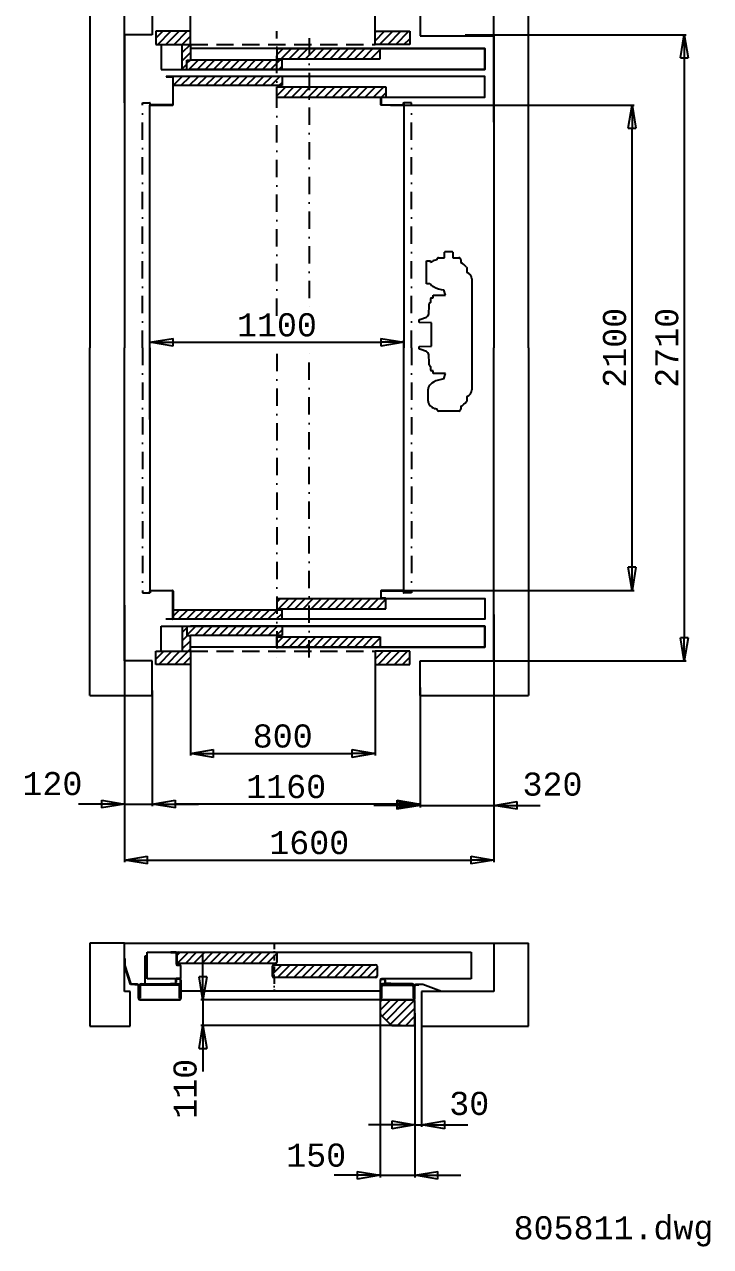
# Model space of a CAD drawing. Extents: x 29716 to 54257, y -8238 to 9896.
# Drawn here: x 50684 to 53656, y -8238 to -2948 of the extents above; entities that cross this region are included whole.
import ezdxf

# ---------------------------------------------------------------- set-up
doc = ezdxf.new("R2010")
doc.units = 0
doc.header["$LTSCALE"] = 50
doc.header["$MEASUREMENT"] = 0
doc.linetypes.add('DASHDOT', pattern=[1, 0.5, -0.25, 0, -0.25])
doc.linetypes.add('DASHED', pattern=[0.75, 0.5, -0.25])
doc.layers.get('0').update_dxf_attribs({"linetype": 'CONTINUOUS'})
doc.layers.get('Defpoints').update_dxf_attribs({"linetype": 'CONTINUOUS'})
for name, color, linetype in [('CONT_35', 250, 'CONTINUOUS'), ('CONT_70', 5, 'CONTINUOUS'), ('DASH_35', 30, 'DASHED'), ('DASHD_35', 40, 'DASHDOT'), ('DIM', 7, 'CONTINUOUS'), ('HATCH_35', 6, 'CONTINUOUS'), ('TEXT_50', 7, 'CONTINUOUS')]:
    doc.layers.add(name, color=color, linetype=linetype)
doc.styles.get("Standard").update_dxf_attribs({"font": 'monotxt'})
doc.dimstyles.get("Standard").update_dxf_attribs({"dimscale": 50, "dimtxt": 2, "dimasz": 2, "dimexe": 0.18, "dimexo": 0, "dimgap": 0.5, "dimtad": 1, "dimdec": 0, "dimrnd": 1, "dimzin": 0, "dimdsep": 46, "dimtxsty": 'Standard', "dimblk": 'CLOSED', "dimcen": 0.09, "dimadec": 0, "dimazin": 0, "dimtfac": 1, "dimtdec": 0, "dimtmove": 2, "dimatfit": 0, "dimldrblk": 'CLOSED', "dimfxl": 1, "dimtolj": 1, "dimtzin": 0, "dimarcsym": 0})
pattern_1 = [(45, (41754.42, -100253.99), (-17.6776695, 17.6776695), [])]
pattern_2 = [(45, (41829.42, -100253.99), (-17.6776695, 17.6776695), [])]

# ---------------------------------------------------------------- blocks, each defined once
blk = doc.blocks.new('_Closed')
at = {"color": 0, "linetype": 'Continuous', "lineweight": -2}
for p, q in [((-1, 0.167), (0, 0)), ((-1, 0.167), (-1, -0.167)), ((0, 0), (-1, -0.167)), ((0, 0), (-1, 0))]:
    blk.add_line(p, q, dxfattribs=at)
blk = doc.blocks.new('*D226')
at = {"layer": 'Defpoints', "color": 0, "transparency": 16777216}
for p in [(52202.4, -2710.2), (51402.4, -2998.1), (52202.4, -3000.5)]:
    blk.add_point(p, dxfattribs=at)
at = {"layer": 'DIM', "color": 0, "lineweight": -2, "transparency": 16777216}
for p, q in [((51402.4, -2998.1), (51402.4, -2701.2)), ((51502.4, -2710.2), (52102.4, -2710.2)), ((52202.4, -3000.5), (52202.4, -2701.2))]:
    blk.add_line(p, q, dxfattribs=at)
at = {"layer": 'DIM', "color": 0, "lineweight": -2, "transparency": 16777216, "xscale": 100, "yscale": 100, "zscale": 100, "rotation": 180}
blk.add_blockref('_Closed', (51402.4, -2710.2), dxfattribs=at)
at = {"layer": 'DIM', "color": 0, "lineweight": -2, "transparency": 16777216, "xscale": 100, "yscale": 100, "zscale": 100}
blk.add_blockref('_Closed', (52202.4, -2710.2), dxfattribs=at)
at = {"layer": 'DIM', "color": 0, "transparency": 16777216, "insert": (51802.4, -2635.2), "char_height": 100, "attachment_point": 5}
blk.add_mtext('\\A1;800', dxfattribs=at)
blk = doc.blocks.new('*D227')
at = {"layer": 'Defpoints', "color": 0, "transparency": 16777216}
for p in [(51402.4, -5691.5), (52202.4, -5693.6), (52202.4, -6103.8)]:
    blk.add_point(p, dxfattribs=at)
at = {"layer": 'DIM', "color": 0, "lineweight": -2, "transparency": 16777216}
for p, q in [((51402.4, -5691.5), (51402.4, -6112.8)), ((52202.4, -5693.6), (52202.4, -6112.8)), ((51502.4, -6103.8), (52102.4, -6103.8))]:
    blk.add_line(p, q, dxfattribs=at)
at = {"layer": 'DIM', "color": 0, "lineweight": -2, "transparency": 16777216, "xscale": 100, "yscale": 100, "zscale": 100, "rotation": 180}
blk.add_blockref('_Closed', (51402.4, -6103.8), dxfattribs=at)
at = {"layer": 'DIM', "color": 0, "lineweight": -2, "transparency": 16777216, "xscale": 100, "yscale": 100, "zscale": 100}
blk.add_blockref('_Closed', (52202.4, -6103.8), dxfattribs=at)
at = {"layer": 'DIM', "color": 0, "transparency": 16777216, "insert": (51802.4, -6028.8), "char_height": 100, "attachment_point": 5}
blk.add_mtext('\\A1;800', dxfattribs=at)
blk = doc.blocks.new('*D228')
at = {"layer": 'Defpoints', "color": 0, "transparency": 16777216}
for p in [(52225, -7215.6), (52374.7, -7228), (52374.7, -7929.7)]:
    blk.add_point(p, dxfattribs=at)
at = {"layer": 'DIM', "color": 0, "lineweight": -2, "transparency": 16777216}
for p, q in [((52225, -7215.6), (52225, -7938.7)), ((52374.7, -7228), (52374.7, -7938.7)), ((52125, -7929.7), (52025, -7929.7)), ((52225, -7929.7), (52374.7, -7929.7)), ((52474.7, -7929.7), (52574.7, -7929.7))]:
    blk.add_line(p, q, dxfattribs=at)
at = {"layer": 'DIM', "color": 0, "lineweight": -2, "transparency": 16777216, "xscale": 100, "yscale": 100, "zscale": 100}
blk.add_blockref('_Closed', (52225, -7929.7), dxfattribs=at)
at = {"layer": 'DIM', "color": 0, "lineweight": -2, "transparency": 16777216, "xscale": 100, "yscale": 100, "zscale": 100, "rotation": 180}
blk.add_blockref('_Closed', (52374.7, -7929.7), dxfattribs=at)
at = {"layer": 'DIM', "color": 0, "transparency": 16777216, "insert": (51947.4, -7843), "char_height": 100, "attachment_point": 5}
blk.add_mtext('\\A1;150', dxfattribs=at)
blk = doc.blocks.new('*D229')
at = {"layer": 'Defpoints', "color": 0, "transparency": 16777216}
for p in [(52267.7, -7170.7), (51456.5, -7280.5), (52316, -7280.5)]:
    blk.add_point(p, dxfattribs=at)
at = {"layer": 'DIM', "color": 0, "lineweight": -2, "transparency": 16777216}
for p, q in [((51456.5, -7070.7), (51456.5, -6970.7)), ((52267.7, -7170.7), (51447.5, -7170.7)), ((51456.5, -7170.7), (51456.5, -7280.5)), ((52316, -7280.5), (51447.5, -7280.5)), ((51456.5, -7380.5), (51456.5, -7480.5))]:
    blk.add_line(p, q, dxfattribs=at)
at = {"layer": 'DIM', "color": 0, "lineweight": -2, "transparency": 16777216, "xscale": 100, "yscale": 100, "zscale": 100}
for p, rotation in [((51456.5, -7170.7), 270), ((51456.5, -7280.5), 90)]:
    blk.add_blockref('_Closed', p, dxfattribs=dict(at, rotation=rotation))
at = {"layer": 'DIM', "color": 0, "transparency": 16777216, "insert": (51380.1, -7555.2), "char_height": 100, "attachment_point": 5, "rotation": 90}
blk.add_mtext('\\A1;110', dxfattribs=at)
blk = doc.blocks.new('*D230')
at = {"layer": 'Defpoints', "color": 0, "transparency": 16777216}
for p in [(52717.4, -2278.6), (51117.4, -3287.8), (52717.4, -3371.6)]:
    blk.add_point(p, dxfattribs=at)
at = {"layer": 'DIM', "color": 0, "lineweight": -2, "transparency": 16777216}
for p, q in [((51117.4, -3287.8), (51117.4, -2269.6)), ((52717.4, -3371.6), (52717.4, -2269.6)), ((51217.4, -2278.6), (52617.4, -2278.6))]:
    blk.add_line(p, q, dxfattribs=at)
at = {"layer": 'DIM', "color": 0, "lineweight": -2, "transparency": 16777216, "xscale": 100, "yscale": 100, "zscale": 100, "rotation": 180}
blk.add_blockref('_Closed', (51117.4, -2278.6), dxfattribs=at)
at = {"layer": 'DIM', "color": 0, "lineweight": -2, "transparency": 16777216, "xscale": 100, "yscale": 100, "zscale": 100}
blk.add_blockref('_Closed', (52717.4, -2278.6), dxfattribs=at)
at = {"layer": 'DIM', "color": 0, "transparency": 16777216, "insert": (51917.4, -2203.6), "char_height": 100, "attachment_point": 5}
blk.add_mtext('\\A1;1600', dxfattribs=at)
blk = doc.blocks.new('*D232')
at = {"layer": 'Defpoints', "color": 0, "transparency": 16777216}
for p in [(52327.4, -4324.2), (52327.4, -4399.7), (51227.4, -4658.1)]:
    blk.add_point(p, dxfattribs=at)
at = {"layer": 'DIM', "color": 0, "lineweight": -2, "transparency": 16777216}
for p, q in [((51227.4, -4658.1), (51227.4, -4315.2)), ((51327.4, -4324.2), (52227.4, -4324.2)), ((52327.4, -4399.7), (52327.4, -4315.2))]:
    blk.add_line(p, q, dxfattribs=at)
at = {"layer": 'DIM', "color": 0, "lineweight": -2, "transparency": 16777216, "xscale": 100, "yscale": 100, "zscale": 100, "rotation": 180}
blk.add_blockref('_Closed', (51227.4, -4324.2), dxfattribs=at)
at = {"layer": 'DIM', "color": 0, "lineweight": -2, "transparency": 16777216, "xscale": 100, "yscale": 100, "zscale": 100}
blk.add_blockref('_Closed', (52327.4, -4324.2), dxfattribs=at)
at = {"layer": 'DIM', "color": 0, "transparency": 16777216, "insert": (51777.4, -4249.2), "char_height": 100, "attachment_point": 5}
blk.add_mtext('\\A1;1100', dxfattribs=at)
blk = doc.blocks.new('*D233')
at = {"layer": 'Defpoints', "color": 0, "transparency": 16777216}
for p in [(51117.4, -5461.6), (52717.4, -5501.9), (52717.4, -6565)]:
    blk.add_point(p, dxfattribs=at)
at = {"layer": 'DIM', "color": 0, "lineweight": -2, "transparency": 16777216}
for p, q in [((51117.4, -5461.6), (51117.4, -6574)), ((52717.4, -5501.9), (52717.4, -6574)), ((51217.4, -6565), (52617.4, -6565))]:
    blk.add_line(p, q, dxfattribs=at)
at = {"layer": 'DIM', "color": 0, "lineweight": -2, "transparency": 16777216, "xscale": 100, "yscale": 100, "zscale": 100, "rotation": 180}
blk.add_blockref('_Closed', (51117.4, -6565), dxfattribs=at)
at = {"layer": 'DIM', "color": 0, "lineweight": -2, "transparency": 16777216, "xscale": 100, "yscale": 100, "zscale": 100}
blk.add_blockref('_Closed', (52717.4, -6565), dxfattribs=at)
at = {"layer": 'DIM', "color": 0, "transparency": 16777216, "insert": (51917.4, -6490), "char_height": 100, "attachment_point": 5}
blk.add_mtext('\\A1;1600', dxfattribs=at)
blk = doc.blocks.new('*D234')
at = {"layer": 'Defpoints', "color": 0, "transparency": 16777216}
for p in [(51237.4, -5830.5), (52397.4, -5824.7), (51237.4, -6322.6)]:
    blk.add_point(p, dxfattribs=at)
at = {"layer": 'DIM', "color": 0, "lineweight": -2, "transparency": 16777216}
for p, q in [((51237.4, -5830.5), (51237.4, -6331.6)), ((52397.4, -5824.7), (52397.4, -6331.6)), ((52297.4, -6322.6), (51337.4, -6322.6))]:
    blk.add_line(p, q, dxfattribs=at)
at = {"layer": 'DIM', "color": 0, "lineweight": -2, "transparency": 16777216, "xscale": 100, "yscale": 100, "zscale": 100, "rotation": 180}
blk.add_blockref('_Closed', (51237.4, -6322.6), dxfattribs=at)
at = {"layer": 'DIM', "color": 0, "lineweight": -2, "transparency": 16777216, "xscale": 100, "yscale": 100, "zscale": 100}
blk.add_blockref('_Closed', (52397.4, -6322.6), dxfattribs=at)
at = {"layer": 'DIM', "color": 0, "transparency": 16777216, "insert": (51817.4, -6247.6), "char_height": 100, "attachment_point": 5}
blk.add_mtext('\\A1;1160', dxfattribs=at)
blk = doc.blocks.new('*D235')
at = {"layer": 'Defpoints', "color": 0, "transparency": 16777216}
for p in [(51117.4, -5703), (51237.4, -5853), (51237.4, -6322.9)]:
    blk.add_point(p, dxfattribs=at)
at = {"layer": 'DIM', "color": 0, "lineweight": -2, "transparency": 16777216}
for p, q in [((51117.4, -5703), (51117.4, -6331.9)), ((51237.4, -5853), (51237.4, -6331.9)), ((51017.4, -6322.9), (50917.4, -6322.9)), ((51117.4, -6322.9), (51237.4, -6322.9)), ((51337.4, -6322.9), (51437.4, -6322.9))]:
    blk.add_line(p, q, dxfattribs=at)
at = {"layer": 'DIM', "color": 0, "lineweight": -2, "transparency": 16777216, "xscale": 100, "yscale": 100, "zscale": 100}
blk.add_blockref('_Closed', (51117.4, -6322.9), dxfattribs=at)
at = {"layer": 'DIM', "color": 0, "lineweight": -2, "transparency": 16777216, "xscale": 100, "yscale": 100, "zscale": 100, "rotation": 180}
blk.add_blockref('_Closed', (51237.4, -6322.9), dxfattribs=at)
at = {"layer": 'DIM', "color": 0, "transparency": 16777216, "insert": (50804.8, -6234.8), "char_height": 100, "attachment_point": 5}
blk.add_mtext('\\A1;120', dxfattribs=at)
blk = doc.blocks.new('*D236')
at = {"layer": 'Defpoints', "color": 0, "transparency": 16777216}
for p in [(51237.4, -2502.5), (51237.4, -2843), (51117.4, -2993)]:
    blk.add_point(p, dxfattribs=at)
at = {"layer": 'DIM', "color": 0, "lineweight": -2, "transparency": 16777216}
for p, q in [((51017.4, -2502.5), (50917.4, -2502.5)), ((51117.4, -2993), (51117.4, -2493.5)), ((51117.4, -2502.5), (51237.4, -2502.5)), ((51237.4, -2843), (51237.4, -2493.5)), ((51337.4, -2502.5), (51437.4, -2502.5))]:
    blk.add_line(p, q, dxfattribs=at)
at = {"layer": 'DIM', "color": 0, "lineweight": -2, "transparency": 16777216, "xscale": 100, "yscale": 100, "zscale": 100}
blk.add_blockref('_Closed', (51117.4, -2502.5), dxfattribs=at)
at = {"layer": 'DIM', "color": 0, "lineweight": -2, "transparency": 16777216, "xscale": 100, "yscale": 100, "zscale": 100, "rotation": 180}
blk.add_blockref('_Closed', (51237.4, -2502.5), dxfattribs=at)
at = {"layer": 'DIM', "color": 0, "transparency": 16777216, "insert": (50802.9, -2411.2), "char_height": 100, "attachment_point": 5}
blk.add_mtext('\\A1;120', dxfattribs=at)
blk = doc.blocks.new('*D237')
at = {"layer": 'Defpoints', "color": 0, "transparency": 16777216}
for p in [(52374.7, -7259.3), (52404.2, -7249.1), (52404.2, -7711.1)]:
    blk.add_point(p, dxfattribs=at)
at = {"layer": 'DIM', "color": 0, "lineweight": -2, "transparency": 16777216}
for p, q in [((52374.7, -7259.3), (52374.7, -7720.1)), ((52404.2, -7249.1), (52404.2, -7720.1)), ((52274.7, -7711.1), (52174.7, -7711.1)), ((52374.7, -7711.1), (52404.2, -7711.1)), ((52504.2, -7711.1), (52604.2, -7711.1))]:
    blk.add_line(p, q, dxfattribs=at)
at = {"layer": 'DIM', "color": 0, "lineweight": -2, "transparency": 16777216, "xscale": 100, "yscale": 100, "zscale": 100}
blk.add_blockref('_Closed', (52374.7, -7711.1), dxfattribs=at)
at = {"layer": 'DIM', "color": 0, "lineweight": -2, "transparency": 16777216, "xscale": 100, "yscale": 100, "zscale": 100, "rotation": 180}
blk.add_blockref('_Closed', (52404.2, -7711.1), dxfattribs=at)
at = {"layer": 'DIM', "color": 0, "transparency": 16777216, "insert": (52610.5, -7619.2), "char_height": 100, "attachment_point": 5}
blk.add_mtext('\\A1;30', dxfattribs=at)
blk = doc.blocks.new('*D238')
at = {"layer": 'Defpoints', "color": 0, "transparency": 16777216}
for p in [(52717.4, -2502.9), (52397.4, -2906.9), (52717.4, -3154.1)]:
    blk.add_point(p, dxfattribs=at)
at = {"layer": 'DIM', "color": 0, "lineweight": -2, "transparency": 16777216}
for p, q in [((52297.4, -2502.9), (52197.4, -2502.9)), ((52397.4, -2906.9), (52397.4, -2493.9)), ((52397.4, -2502.9), (52717.4, -2502.9)), ((52717.4, -3154.1), (52717.4, -2493.9)), ((52817.4, -2502.9), (52917.4, -2502.9))]:
    blk.add_line(p, q, dxfattribs=at)
at = {"layer": 'DIM', "color": 0, "lineweight": -2, "transparency": 16777216, "xscale": 100, "yscale": 100, "zscale": 100}
blk.add_blockref('_Closed', (52397.4, -2502.9), dxfattribs=at)
at = {"layer": 'DIM', "color": 0, "lineweight": -2, "transparency": 16777216, "xscale": 100, "yscale": 100, "zscale": 100, "rotation": 180}
blk.add_blockref('_Closed', (52717.4, -2502.9), dxfattribs=at)
at = {"layer": 'DIM', "color": 0, "transparency": 16777216, "insert": (52984.9, -2411.2), "char_height": 100, "attachment_point": 5}
blk.add_mtext('\\A1;320', dxfattribs=at)
blk = doc.blocks.new('*D239')
at = {"layer": 'Defpoints', "color": 0, "transparency": 16777216}
for p in [(52717.4, -5562.5), (52397.4, -5818.2), (52717.4, -6328.5)]:
    blk.add_point(p, dxfattribs=at)
at = {"layer": 'DIM', "color": 0, "lineweight": -2, "transparency": 16777216}
for p, q in [((52717.4, -5562.5), (52717.4, -6337.5)), ((52397.4, -5818.2), (52397.4, -6337.5)), ((52297.4, -6328.5), (52197.4, -6328.5)), ((52397.4, -6328.5), (52717.4, -6328.5)), ((52817.4, -6328.5), (52917.4, -6328.5))]:
    blk.add_line(p, q, dxfattribs=at)
at = {"layer": 'DIM', "color": 0, "lineweight": -2, "transparency": 16777216, "xscale": 100, "yscale": 100, "zscale": 100}
blk.add_blockref('_Closed', (52397.4, -6328.5), dxfattribs=at)
at = {"layer": 'DIM', "color": 0, "lineweight": -2, "transparency": 16777216, "xscale": 100, "yscale": 100, "zscale": 100, "rotation": 180}
blk.add_blockref('_Closed', (52717.4, -6328.5), dxfattribs=at)
at = {"layer": 'DIM', "color": 0, "transparency": 16777216, "insert": (52971.1, -6237.1), "char_height": 100, "attachment_point": 5}
blk.add_mtext('\\A1;320', dxfattribs=at)
blk = doc.blocks.new('*D240')
at = {"layer": 'Defpoints', "color": 0, "transparency": 16777216}
for p in [(52592.5, -2993), (52610.6, -5703), (53541.7, -5703)]:
    blk.add_point(p, dxfattribs=at)
at = {"layer": 'DIM', "color": 0, "lineweight": -2, "transparency": 16777216}
for p, q in [((52592.5, -2993), (53550.7, -2993)), ((53541.7, -3093), (53541.7, -5603)), ((52610.6, -5703), (53550.7, -5703))]:
    blk.add_line(p, q, dxfattribs=at)
at = {"layer": 'DIM', "color": 0, "lineweight": -2, "transparency": 16777216, "xscale": 100, "yscale": 100, "zscale": 100}
for p, rotation in [((53541.7, -2993), 90), ((53541.7, -5703), 270)]:
    blk.add_blockref('_Closed', p, dxfattribs=dict(at, rotation=rotation))
at = {"layer": 'DIM', "color": 0, "transparency": 16777216, "insert": (53466.7, -4348), "char_height": 100, "attachment_point": 5, "rotation": 90}
blk.add_mtext('\\A1;2710', dxfattribs=at)
blk = doc.blocks.new('*D241')
at = {"layer": 'Defpoints', "color": 0, "transparency": 16777216}
for p in [(52270, -3298), (53315.6, -3298), (52279.8, -5398)]:
    blk.add_point(p, dxfattribs=at)
at = {"layer": 'DIM', "color": 0, "lineweight": -2, "transparency": 16777216}
for p, q in [((52270, -3298), (53324.6, -3298)), ((53315.6, -5298), (53315.6, -3398)), ((52279.8, -5398), (53324.6, -5398))]:
    blk.add_line(p, q, dxfattribs=at)
at = {"layer": 'DIM', "color": 0, "lineweight": -2, "transparency": 16777216, "xscale": 100, "yscale": 100, "zscale": 100}
for p, rotation in [((53315.6, -3298), 90), ((53315.6, -5398), 270)]:
    blk.add_blockref('_Closed', p, dxfattribs=dict(at, rotation=rotation))
at = {"layer": 'DIM', "color": 0, "transparency": 16777216, "insert": (53240.6, -4348), "char_height": 100, "attachment_point": 5, "rotation": 90}
blk.add_mtext('\\A1;2100', dxfattribs=at)

msp = doc.modelspace()

# ---------------------------------------------------------------- hatches: boundary and pattern name
at = {"layer": 'HATCH_35'}
h = msp.add_hatch(dxfattribs=at)
h.set_pattern_fill('ANSI31', color=256, scale=200, style=0)
h.set_pattern_definition(pattern_2)
h.paths.add_polyline_path([(51252.4, -2978), (51252.4, -3035), (51367.4, -3035), (51402.4, -3035), (51402.4, -2978)])
h = msp.add_hatch(dxfattribs=at)
h.set_pattern_fill('ANSI31', color=256, scale=200, style=0)
h.set_pattern_definition([(45, (41729.42, -100253.99), (-17.6776695, 17.6776695), [])])
h.paths.add_polyline_path([(52202.4, -2978), (52202.4, -3035), (52352.4, -3035), (52352.4, -2978)])
h = msp.add_hatch(dxfattribs=at)
h.set_pattern_fill('ANSI31', color=256, scale=200, style=0)
h.set_pattern_definition(pattern_2)
h.paths.add_polyline_path([(51402.4, -3035), (51367.4, -3035), (51367.4, -3143), (51387.3, -3143), (51387.3, -3103), (51402.4, -3103)])
h = msp.add_hatch(dxfattribs=at)
h.set_pattern_fill('ANSI31', color=256, scale=200, style=0)
h.set_pattern_definition(pattern_1)
h.paths.add_polyline_path([(51917.4, -3097.4), (51917.4, -3053), (51777.4, -3053), (51777.4, -3097.4)])
h.paths.add_polyline_path([(51917.4, -3053), (51917.4, -3097.4), (52224.4, -3097.4), (52224.4, -3053)])
h.paths.add_polyline_path([(51777.4, -3218.6), (51777.4, -3263), (51917.4, -3263), (51917.4, -3218.6)])
h.paths.add_polyline_path([(52249.4, -3263), (52249.4, -3218.6), (51917.4, -3218.6), (51917.4, -3263)])
h = msp.add_hatch(dxfattribs=at)
h.set_pattern_fill('ANSI31', color=256, scale=200, style=0)
h.set_pattern_definition(pattern_1)
h.paths.add_polyline_path([(51777.4, -3143), (51777.4, -3103), (51402.4, -3103), (51387.3, -3103), (51387.3, -3143)])
h.paths.add_polyline_path([(51777.4, -3143), (51799.4, -3143), (51799.4, -3103), (51777.4, -3103)])
h.paths.add_polyline_path([(51799.4, -3173), (51777.4, -3173), (51777.4, -3213), (51799.4, -3213)])
h.paths.add_polyline_path([(51777.4, -3213), (51777.4, -3173), (51327.4, -3173), (51327.4, -3213)])
h = msp.add_hatch(dxfattribs=at)
h.set_pattern_fill('ANSI31', color=256, scale=200, style=0)
h.set_pattern_definition(pattern_1)
h.paths.add_polyline_path([(51917.4, -5433), (51777.4, -5433), (51777.4, -5477.4), (51917.4, -5477.4)])
h.paths.add_polyline_path([(52249.4, -5433), (51917.4, -5433), (51917.4, -5477.4), (52249.4, -5477.4)])
h.paths.add_polyline_path([(51917.4, -5598.6), (51777.4, -5598.6), (51777.4, -5643), (51917.4, -5643)])
h.paths.add_polyline_path([(52224.4, -5598.6), (51917.4, -5598.6), (51917.4, -5643), (52224.4, -5643)])
h.paths.add_polyline_path([(52352.4, -5661), (52202.4, -5661), (52202.4, -5718), (52352.4, -5718)])
h = msp.add_hatch(dxfattribs=at)
h.set_pattern_fill('ANSI31', color=256, scale=200, style=0)
h.set_pattern_definition(pattern_1)
h.paths.add_polyline_path([(51327.4, -5483), (51327.4, -5523), (51777.4, -5523), (51777.4, -5483)])
h.paths.add_polyline_path([(51799.4, -5483), (51777.4, -5483), (51777.4, -5523), (51799.4, -5523)])
h.paths.add_polyline_path([(51777.4, -5593), (51799.4, -5593), (51799.4, -5553), (51777.4, -5553)])
h.paths.add_polyline_path([(51777.4, -5593), (51777.4, -5553), (51387.3, -5553), (51387.3, -5593), (51402.4, -5593)])
h = msp.add_hatch(dxfattribs=at)
h.set_pattern_fill('ANSI31', color=256, scale=200, style=0)
h.set_pattern_definition(pattern_2)
h.paths.add_polyline_path([(51402.4, -5718), (51402.4, -5661), (51367.4, -5661), (51252.4, -5661), (51252.4, -5718)])
h.paths.add_polyline_path([(51402.4, -5593), (51387.3, -5593), (51387.3, -5553), (51367.4, -5553), (51367.4, -5661), (51402.4, -5661)])
h = msp.add_hatch(dxfattribs=at)
h.set_pattern_fill('ANSI31', color=256, scale=200, style=0)
h.set_pattern_definition(pattern_1)
edge = h.paths.add_edge_path()
edge.add_line((51345.1, -7006.4), (51345.1, -6969.8))
edge.add_arc((51351.2, -6969.8), 6.09, 90, 180, ccw=False)
edge.add_line((51351.2, -6963.7), (51770.7, -6963.7))
edge.add_arc((51770.7, -6969.8), 6.09, 0, 90, ccw=False)
edge.add_line((51776.8, -6969.8), (51776.8, -7006.4))
edge.add_arc((51770.7, -7006.4), 6.09, -90, 0, ccw=False)
edge.add_line((51770.7, -7012.4), (51351.2, -7012.4))
edge.add_arc((51351.2, -7006.4), 6.09, 180, 270, ccw=False)
h = msp.add_hatch(dxfattribs=at)
h.set_pattern_fill('ANSI31', color=256, scale=200, style=0)
h.set_pattern_definition(pattern_1)
edge = h.paths.add_edge_path()
edge.add_arc((52204.8, -7024.6), 6.09, 0, 90)
edge.add_line((52204.8, -7018.5), (51764, -7018.5))
edge.add_arc((51764, -7024.6), 6.09, 90, 180)
edge.add_line((51757.9, -7024.6), (51757.9, -7067.2))
edge.add_arc((51764, -7067.2), 6.09, 180, 270)
edge.add_line((51764, -7073.3), (52204.8, -7073.3))
edge.add_arc((52204.8, -7067.2), 6.09, 270, 360)
edge.add_line((52210.9, -7067.2), (52210.9, -7024.6))
h = msp.add_hatch(dxfattribs=at)
h.set_pattern_fill('ANSI31', color=256, scale=200, style=0)
h.set_pattern_definition([(45, (41787.42, -100241.99), (-17.6776695, 17.6776695), [])])
edge = h.paths.add_edge_path()
edge.add_arc((52369.8, -7275.6), 4.87, 270, 360)
edge.add_line((52374.7, -7275.6), (52374.7, -7175.6))
edge.add_arc((52369.8, -7175.6), 4.87, 0, 90)
edge.add_line((52369.8, -7170.7), (52229.9, -7170.7))
edge.add_arc((52229.9, -7175.6), 4.87, 90, 180)
edge.add_line((52225, -7175.6), (52225, -7229.8))
edge.add_arc((52229.9, -7229.8), 4.87, 180, 225)
edge.add_line((52226.4, -7233.2), (52272.3, -7279.1))
edge.add_arc((52275.7, -7275.6), 4.87, 225, 270)
edge.add_line((52275.7, -7280.5), (52369.8, -7280.5))

# ---------------------------------------------------------------- linework, layer by layer
at = {"layer": 'CONT_35', "ltscale": 3}
for p, q in [((51402.4, -2978), (51252.4, -2978)), ((51252.4, -2978), (51252.4, -3035)), ((51402.4, -3035), (51402.4, -2978)), ((52202.4, -2978), (52352.4, -2978)), ((52202.4, -3035), (52202.4, -2978)), ((52352.4, -2978), (52352.4, -3035)), ((51275.4, -3035), (51275.4, -3143)), ((51367.4, -3143), (51367.4, -3035)), ((51402.4, -3035), (51402.4, -3103)), ((51777.4, -3053), (51777.4, -3097.4)), ((52352.4, -3035), (52202.4, -3035)), ((52224.4, -3097.4), (52224.4, -3053)), ((52677.4, -3143), (52677.4, -3053)), ((51387.3, -3143), (51387.3, -3103)), ((51387.3, -3103), (51402.4, -3103)), ((51799.4, -3103), (51402.4, -3103)), ((51777.4, -3097.4), (52224.4, -3097.4)), ((51777.4, -3097.4), (52224.4, -3097.4)), ((51799.4, -3143), (51799.4, -3103)), ((51324.4, -3173), (51297.4, -3173)), ((51297.4, -3173), (51297.4, -3174.5)), ((51799.4, -3173), (51799.4, -3213)), ((51297.4, -3174.5), (51324.3, -3174.5)), ((51325.9, -3176.1), (51325.9, -3294.9)), ((51327.4, -3208), (51327.4, -3178.6)), ((51799.4, -3213), (51327.4, -3213)), ((51777.4, -3218.6), (52249.4, -3218.6)), ((51777.4, -3263), (51777.4, -3218.6)), ((52249.4, -3218.6), (52249.4, -3263)), ((51327.4, -3294.9), (51327.4, -3267.1)), ((51228.9, -3287), (51227.4, -3287)), ((51227.4, -3287), (51227.4, -3295)), ((51227.4, -4348), (51227.4, -3298)), ((51228.9, -3294.9), (51228.9, -3287)), ((51230.4, -3298), (51324.3, -3298)), ((51324.3, -3296.5), (51230.5, -3296.5)), ((52327.4, -3298), (52327.4, -4348)), ((52478, -3958), (52503.2, -3958)), ((52503.2, -3958), (52503.2, -3934.5)), ((52506.2, -3931.5), (52535.9, -3931.5)), ((52538.9, -3934.5), (52538.9, -3958)), ((52538.9, -3958), (52565.7, -3958)), ((52565.7, -3958), (52565.7, -3958)), ((52425.5, -4071.1), (52425.5, -3971.6)), ((52425.5, -3971.6), (52443, -3971.6)), ((52443, -3971.6), (52443, -3979.3)), ((52449.1, -3974), (52449.1, -3974)), ((52469.7, -3967.6), (52469.7, -3967.6)), ((52574, -3967.6), (52574, -3978.6)), ((52597.9, -3999.3), (52599.8, -3999.8)), ((52599.8, -3999.8), (52599.8, -4021.5)), ((52440.2, -4071.1), (52425.5, -4071.1)), ((52621.5, -4050), (52621.5, -4529.6)), ((52453.9, -4119.9), (52507.2, -4119.9)), ((52453.9, -4132.2), (52453.9, -4119.9)), ((52507.2, -4119.9), (52500.2, -4096.8)), ((52434.9, -4201.1), (52437.4, -4166.8)), ((52437.4, -4166.8), (52437.4, -4157.8)), ((52443.9, -4150), (52443.9, -4135.2)), ((52446.9, -4132.2), (52453.9, -4132.2)), ((52393.9, -4225.8), (52396.9, -4225.7)), ((52393.9, -4237.8), (52393.9, -4225.8)), ((52396.9, -4225.7), (52424.8, -4215.3)), ((52447.4, -4239.3), (52393.9, -4237.8)), ((52447.4, -4340.3), (52447.4, -4239.3)), ((51227.4, -4348), (51227.4, -5398)), ((52327.4, -5398), (52327.4, -4348)), ((52393.9, -4341.8), (52447.4, -4340.3)), ((52393.9, -4353.8), (52393.9, -4341.8)), ((52396.9, -4353.9), (52393.9, -4353.8)), ((52424.8, -4364.3), (52396.9, -4353.9)), ((52437.4, -4412.8), (52434.9, -4378.6)), ((52437.4, -4421.8), (52437.4, -4412.8)), ((52443.9, -4444.4), (52443.9, -4429.7)), ((52453.9, -4447.4), (52446.9, -4447.4)), ((52453.9, -4459.8), (52453.9, -4447.4)), ((52507.2, -4459.8), (52453.9, -4459.8)), ((52500.2, -4482.8), (52507.2, -4459.8)), ((52432.5, -4579.1), (52432.5, -4526.8)), ((52574, -4601), (52574, -4612)), ((52599.8, -4579.8), (52597.9, -4580.3)), ((52599.8, -4558.1), (52599.8, -4579.8)), ((52565.7, -4621.6), (52478, -4621.6)), ((51227.4, -5409), (51227.4, -5401)), ((51228.9, -5409), (51227.4, -5409)), ((51228.9, -5401.1), (51228.9, -5409)), ((51230.4, -5398), (51324.3, -5398)), ((51324.3, -5399.5), (51230.5, -5399.5)), ((51325.9, -5519.9), (51325.9, -5401.1)), ((51327.4, -5401.1), (51327.4, -5428.9)), ((51777.4, -5433), (51777.4, -5477.4)), ((52249.4, -5477.4), (52249.4, -5433)), ((51799.4, -5483), (51327.4, -5483)), ((51327.4, -5488), (51327.4, -5517.4)), ((51777.4, -5477.4), (52249.4, -5477.4)), ((51799.4, -5523), (51799.4, -5483)), ((51275.4, -5661), (51275.4, -5553)), ((51297.4, -5521.5), (51324.3, -5521.5)), ((51297.4, -5523), (51297.4, -5521.5)), ((51324.4, -5523), (51297.4, -5523)), ((51367.4, -5553), (51367.4, -5661)), ((51387.3, -5553), (51387.3, -5593)), ((51799.4, -5553), (51799.4, -5593)), ((52677.4, -5553), (52677.4, -5643)), ((51387.3, -5593), (51402.4, -5593)), ((51799.4, -5593), (51402.4, -5593)), ((51402.4, -5661), (51402.4, -5593)), ((51777.4, -5598.6), (52224.4, -5598.6)), ((51777.4, -5598.6), (52224.4, -5598.6)), ((51777.4, -5643), (51777.4, -5598.6)), ((52224.4, -5598.6), (52224.4, -5643)), ((51252.4, -5718), (51252.4, -5661)), ((51402.4, -5661), (51402.4, -5718)), ((52352.4, -5661), (52202.4, -5661)), ((52202.4, -5661), (52202.4, -5718)), ((52352.4, -5718), (52352.4, -5661)), ((51402.4, -5718), (51252.4, -5718)), ((52202.4, -5718), (52352.4, -5718))]:
    msp.add_line(p, q, dxfattribs=at)
at = {"layer": 'CONT_35'}
for p, q in [((51117.4, -6925.2), (52717.4, -6925.2)), ((51206.3, -7101.3), (51206.3, -6979.6)), ((51206.3, -6979.6), (51214.8, -6979.6)), ((51214.8, -6963.7), (52618.2, -6963.7)), ((51214.8, -7079.4), (51214.8, -6963.7)), ((51339.5, -6963.7), (51318.3, -6963.7)), ((51318.3, -6963.7), (51318.3, -6965)), ((51318.3, -6965), (51339.5, -6965)), ((51341.5, -6966.9), (51341.5, -7016.6)), ((51342.7, -7016.6), (51342.7, -6966.9)), ((51345.1, -7006.4), (51345.1, -6969.8)), ((51351.2, -6963.7), (51770.7, -6963.7)), ((51776.8, -6969.8), (51776.8, -7006.4)), ((52618.2, -6963.7), (52618.2, -7079.4)), ((51117.4, -6991), (51119.2, -6991)), ((51117.4, -7021.5), (51117.4, -6991)), ((51142.8, -7103.8), (51117.4, -7021.5)), ((51119.2, -6991), (51119.2, -7021.6)), ((51119.2, -7021.6), (51144, -7101.9)), ((51357.8, -7018.5), (51344.6, -7018.5)), ((51344.6, -7019.8), (51357.8, -7019.8)), ((51770.7, -7012.4), (51351.2, -7012.4)), ((51359.7, -7021.7), (51359.7, -7076.3)), ((51361, -7076.3), (51361, -7021.7)), ((51757.9, -7067.2), (51757.9, -7024.6)), ((51764, -7018.5), (52204.8, -7018.5)), ((52210.9, -7024.6), (52210.9, -7067.2)), ((51338.7, -7079.4), (51214.8, -7079.4)), ((51337.8, -7081.9), (51337.8, -7095.3)), ((51339, -7095.3), (51339, -7081.9)), ((51339, -7095.3), (51339, -7085.5)), ((51340.3, -7085.5), (51340.3, -7095.3)), ((51357.8, -7078.2), (51341.5, -7078.2)), ((51341.5, -7079.4), (51357.8, -7079.4)), ((51341.5, -7079.4), (51357.8, -7079.4)), ((51345.1, -7079.4), (51354.9, -7079.4)), ((51354.9, -7080.6), (51345.1, -7080.6)), ((51359.7, -7164.7), (51359.7, -7085.5)), ((51361, -7085.5), (51361, -7164.7)), ((52204.8, -7073.3), (51764, -7073.3)), ((52225, -7085.5), (52225, -7164.7)), ((52226.2, -7164.7), (52226.2, -7085.5)), ((52618.2, -7079.4), (52231.1, -7079.4)), ((52240.8, -7079.4), (52231.1, -7079.4)), ((52231.1, -7080.6), (52240.8, -7080.6)), ((52245.7, -7085.5), (52245.7, -7095.3)), ((52246.9, -7095.3), (52246.9, -7085.5)), ((51172.7, -7103.8), (51142.8, -7103.8)), ((51172.7, -7101.9), (51144, -7101.9)), ((51161.3, -7105), (51161.3, -7103.8)), ((51161.3, -7103.8), (51173.4, -7103.8)), ((51173.4, -7105), (51161.3, -7105)), ((51172.7, -7101.9), (51172.7, -7103.8)), ((51178.3, -7164.7), (51178.3, -7109.9)), ((51179.5, -7109.9), (51179.5, -7164.7)), ((51180.7, -7163.4), (51180.7, -7111.1)), ((51185.6, -7111.1), (51185.6, -7163.4)), ((51190.5, -7101.3), (51350, -7101.3)), ((51350, -7106.2), (51190.5, -7106.2)), ((51315.9, -7100.1), (51334.2, -7100.1)), ((51315.9, -7101.3), (51315.9, -7100.1)), ((51334.2, -7101.3), (51315.9, -7101.3)), ((51334.2, -7101.3), (51315.9, -7101.3)), ((51337.8, -7095.3), (51339, -7095.3)), ((51354.9, -7163.4), (51354.9, -7111.1)), ((51359.7, -7111.1), (51359.7, -7163.4)), ((51361, -7131.2), (52225, -7131.2)), ((52226.2, -7111.1), (52226.2, -7163.4)), ((52231.1, -7163.4), (52231.1, -7111.1)), ((52362.5, -7101.3), (52236, -7101.3)), ((52236, -7106.2), (52362.5, -7106.2)), ((52270.1, -7100.1), (52251.8, -7100.1)), ((52251.8, -7101.3), (52270.1, -7101.3)), ((52270.1, -7101.3), (52270.1, -7100.1)), ((52367.4, -7111.1), (52367.4, -7163.4)), ((52372.2, -7163.4), (52372.2, -7111.1)), ((52373.5, -7109.9), (52373.5, -7164.7)), ((52374.7, -7164.7), (52374.7, -7109.9)), ((52379.5, -7101.9), (52410, -7101.9)), ((52379.5, -7103.8), (52379.5, -7101.9)), ((52391.7, -7103.8), (52379.5, -7103.8)), ((52410, -7103.8), (52379.5, -7103.8)), ((52379.5, -7105), (52391.7, -7105)), ((52391.7, -7105), (52391.7, -7103.8)), ((52410, -7101.9), (52490.5, -7132.4)), ((52490.5, -7134.2), (52410, -7103.8)), ((52490.5, -7132.4), (52521, -7132.4)), ((52521, -7134.2), (52490.5, -7134.2)), ((52521, -7134.2), (52521, -7132.4)), ((51185.6, -7163.4), (51180.7, -7163.4)), ((51184.4, -7169.5), (51354.9, -7169.5)), ((51354.9, -7170.7), (51184.4, -7170.7)), ((51359.7, -7163.4), (51354.9, -7163.4)), ((52225, -7175.6), (52225, -7229.8)), ((52226.2, -7163.4), (52231.1, -7163.4)), ((52229.9, -7170.7), (52369.8, -7170.7)), ((52368.6, -7169.5), (52231.1, -7169.5)), ((52231.1, -7170.7), (52369.8, -7170.7)), ((52367.4, -7163.4), (52372.2, -7163.4)), ((52374.7, -7275.6), (52374.7, -7175.6)), ((52226.4, -7233.2), (52272.3, -7279.1)), ((52275.7, -7280.5), (52369.8, -7280.5))]:
    msp.add_line(p, q, dxfattribs=at)
at = {"layer": 'CONT_35', "ltscale": 3}
for points in [[(51252.4, -3035), (51367.4, -3035), (51402.4, -3035)], [(51777.4, -3053), (52224.4, -3053), (52677.4, -3053), (52677.4, -3143), (51799.4, -3143), (51402.4, -3143)], [(52677.4, -3053), (52224.4, -3053), (51777.4, -3053), (51402.4, -3053)], [(51275.4, -3143), (51367.4, -3143), (51387.3, -3143), (51799.4, -3143), (52677.4, -3143)], [(51777.4, -3263), (52249.4, -3263), (52677.4, -3263), (52677.4, -3173), (51799.4, -3173), (51327.4, -3173)], [(51327.4, -3285), (51327.4, -3213), (51327.4, -3173)], [(51327.4, -5411), (51327.4, -5483), (51327.4, -5523)], [(51777.4, -5433), (52249.4, -5433), (52677.4, -5433), (52677.4, -5523), (51799.4, -5523), (51327.4, -5523)], [(51275.4, -5553), (51367.4, -5553), (51387.3, -5553), (51799.4, -5553), (52677.4, -5553)], [(51777.4, -5643), (52224.4, -5643), (52677.4, -5643), (52677.4, -5553), (51799.4, -5553), (51402.4, -5553)], [(52677.4, -5643), (52224.4, -5643), (51777.4, -5643), (51402.4, -5643)], [(51252.4, -5661), (51367.4, -5661), (51402.4, -5661)]]:
    msp.add_lwpolyline(points, dxfattribs=at)
for points in [[(52247.4, -3263), (52247.4, -3264.5), (52230.5, -3264.5, 0.414214), (52228.9, -3266.1), (52228.9, -3294.9, 0.414214), (52230.5, -3296.5), (52324.3, -3296.5, 0.414214), (52325.9, -3294.9), (52325.9, -3287), (52327.4, -3287), (52327.4, -3295, -0.414214), (52324.4, -3298), (52230.5, -3298, -0.414214), (52227.4, -3294.9), (52227.4, -3266.1, -0.414214), (52230.5, -3263)], [(52247.4, -5433), (52247.4, -5431.5), (52230.5, -5431.5, -0.414214), (52228.9, -5429.9), (52228.9, -5401.1, -0.414214), (52230.5, -5399.5), (52324.3, -5399.5, -0.414214), (52325.9, -5401.1), (52325.9, -5409), (52327.4, -5409), (52327.4, -5401, 0.414214), (52324.4, -5398), (52230.5, -5398, 0.414214), (52227.4, -5401.1), (52227.4, -5429.9, 0.414214), (52230.5, -5433)]]:
    msp.add_lwpolyline(points, format="xyb", close=True, dxfattribs=at)
for centre, radius, start, end in [((51324.4, -3176), 3, 0, 90), ((51324.3, -3176.1), 1.6, 0, 90), ((51230.4, -3295), 3, 180, 270), ((51230.5, -3294.9), 1.6, 180, 270), ((51324.3, -3294.9), 3.1, 270, 0), ((51324.3, -3294.9), 1.6, 270, 0), ((52479.4, -3967.6), 9.69, 98.41, 179.961), ((52506.2, -3934.5), 3, 90, 180), ((52535.9, -3934.5), 3, 0, 90), ((52564.4, -3967.6), 9.69, 0, 82.2138), ((52482, -4018.3), 55.1, 126.6176, 135.0158), ((52472.7, -4013.3), 45.8, 93.7195, 120.9226), ((52553.3, -4026.8), 52.5, 31.5725, 66.646), ((52482, -4035.1), 55.1, 220.6842, 240.6322), ((52592, -4050), 29.5, 0, 74.6154), ((52512.6, -3973.6), 123.8, 242.2251, 264.234), ((52445.4, -4157.8), 8, 100.8069, 180), ((52446.9, -4135.2), 3, 90, 180), ((52417.9, -4199.8), 17, 293.9822, 355.7487), ((52417.9, -4379.8), 17, 4.2513, 66.0178), ((52445.4, -4421.8), 8, 180, 259.1931), ((52446.9, -4444.4), 3, 180, 270), ((52512.6, -4606), 123.8, 95.766, 117.7749), ((52460.2, -4527.2), 27.7, 155.3135, 179.0898), ((52482, -4544.5), 55.1, 119.3678, 148.4367), ((52592, -4529.6), 29.5, 285.3846, 0), ((52460.2, -4578.6), 27.7, 180.9102, 204.6865), ((52482, -4561.3), 55.1, 211.5633, 233.3824), ((52553.3, -4552.9), 52.5, 293.354, 328.4275), ((52472.6, -4566.3), 45.8, 239.0774, 266.3482), ((52479.4, -4612), 9.69, 179.961, 261.59), ((52564.4, -4612), 9.69, 277.7862, 0), ((51230.4, -5401), 3, 90, 180), ((51230.5, -5401.1), 1.6, 90, 180), ((51324.3, -5401.1), 3.1, 0, 90), ((51324.3, -5401.1), 1.6, 0, 90), ((51324.3, -5519.9), 1.6, 270, 0), ((51324.4, -5520), 3, 270, 0)]:
    msp.add_arc(centre, radius, start, end, dxfattribs=at)
at = {"layer": 'CONT_35'}
for centre, radius, start, end in [((51339.5, -6966.9), 3.17, 0, 90), ((51339.5, -6966.9), 1.95, 0, 90), ((51351.2, -6969.8), 6.09, 90, 180), ((51770.7, -6969.8), 6.09, 0, 90), ((51344.6, -7016.6), 3.17, 180, 270), ((51344.6, -7016.6), 1.95, 180, 270), ((51351.2, -7006.4), 6.09, 180, 270), ((51357.8, -7021.7), 3.17, 0, 90), ((51357.8, -7021.7), 1.95, 0, 90), ((51764, -7024.6), 6.09, 90, 180), ((51770.7, -7006.4), 6.09, 270, 0), ((52204.8, -7024.6), 6.09, 0, 90), ((51341.5, -7081.9), 3.65, 138.1897, 180), ((51341.5, -7081.9), 3.65, 90, 138.1897), ((51345.1, -7085.5), 6.09, 90, 180), ((51341.5, -7081.9), 2.44, 90, 180), ((51345.1, -7085.5), 4.87, 90, 180), ((51354.9, -7085.5), 6.09, 0, 90), ((51354.9, -7085.5), 4.87, 0, 90), ((51357.8, -7076.3), 3.17, 270, 0), ((51357.8, -7076.3), 1.95, 270, 0), ((51764, -7067.2), 6.09, 180, 270), ((52204.8, -7067.2), 6.09, 270, 0), ((52231.1, -7085.5), 6.09, 90, 180), ((52231.1, -7085.5), 4.87, 90, 180), ((52240.8, -7085.5), 6.09, 0, 90), ((52240.8, -7085.5), 4.87, 0, 90), ((51173.4, -7109.9), 6.09, 0, 90), ((51173.4, -7109.9), 4.87, 0, 90), ((51190.5, -7111.1), 9.74, 90, 180), ((51190.5, -7111.1), 4.87, 90, 180), ((51334.2, -7095.3), 4.87, 270, 0), ((51334.2, -7095.3), 6.09, 270, 0), ((51350, -7111.1), 9.74, 0, 90), ((51350, -7111.1), 4.87, 0, 90), ((52236, -7111.1), 9.74, 90, 180), ((52236, -7111.1), 4.87, 90, 180), ((52251.8, -7095.3), 6.09, 180, 270), ((52251.8, -7095.3), 4.87, 180, 270), ((52362.5, -7111.1), 9.74, 0, 90), ((52362.5, -7111.1), 4.87, 0, 90), ((52379.5, -7109.9), 6.09, 90, 180), ((52379.5, -7109.9), 4.87, 90, 180), ((51184.4, -7164.7), 6.09, 180, 270), ((51184.4, -7164.7), 4.87, 180, 270), ((51354.9, -7164.7), 6.09, 270, 0), ((51354.9, -7164.7), 4.87, 270, 0), ((52231.1, -7164.7), 6.09, 180, 270), ((52229.9, -7175.6), 4.87, 90, 180), ((52231.1, -7164.7), 4.87, 180, 270), ((52368.6, -7164.7), 4.87, 270, 0), ((52368.6, -7164.7), 6.09, 270, 0), ((52369.8, -7175.6), 4.87, 0, 90), ((52229.9, -7229.8), 4.87, 180, 225), ((52275.7, -7275.6), 4.87, 225, 270), ((52369.8, -7275.6), 4.87, 270, 0)]:
    msp.add_arc(centre, radius, start, end, dxfattribs=at)
at = {"layer": 'CONT_70', "ltscale": 3}
for p, q in [((50967.4, -2843), (50967.4, -4348)), ((51237.4, -2843), (51237.4, -2993)), ((52397.4, -2843), (52397.4, -2998)), ((52867.4, -4348), (52867.4, -2843)), ((51117.4, -2993), (51117.4, -4348)), ((51237.4, -2993), (51117.4, -2993)), ((52717.4, -2993), (52717.4, -4348)), ((50967.4, -5853), (50967.4, -4348)), ((51117.4, -5703), (51117.4, -4348)), ((52717.4, -5703), (52717.4, -4348)), ((52867.4, -4348), (52867.4, -5853)), ((51237.4, -5703), (51117.4, -5703)), ((51237.4, -5853), (51237.4, -5703)), ((52397.4, -5703), (52717.4, -5703)), ((52397.4, -5853), (52397.4, -5703)), ((50967.4, -5853), (51237.4, -5853)), ((52397.4, -5853), (52867.4, -5853))]:
    msp.add_line(p, q, dxfattribs=at)
at = {"layer": 'CONT_70'}
for p, q in [((52397.4, -2998), (52717.4, -2998)), ((51117.4, -6925.2), (50967.4, -6925.2)), ((50967.4, -6925.2), (50967.4, -7283.8)), ((51117.4, -7134.2), (51117.4, -6925.2)), ((52717.4, -6925.2), (52867.4, -6925.2)), ((52717.4, -6925.2), (52717.4, -7134.2)), ((52867.4, -7283.8), (52867.4, -6925.2)), ((51141.8, -7134.2), (51117.4, -7134.2)), ((51141.8, -7283.8), (51141.8, -7134.2)), ((52717.4, -7134.2), (52404.2, -7134.2)), ((52404.2, -7134.2), (52404.2, -7283.8)), ((50967.4, -7283.8), (51141.8, -7283.8)), ((52404.2, -7283.8), (52867.4, -7283.8))]:
    msp.add_line(p, q, dxfattribs=at)
at = {"layer": 'DASH_35', "ltscale": 3}
for p, q in [((51402.4, -3035), (52202.4, -3035)), ((51402.4, -5661), (52202.4, -5661))]:
    msp.add_line(p, q, dxfattribs=at)
at = {"layer": 'DASHD_35', "ltscale": 3}
for p, q in [((51777.4, -4209.5), (51777.4, -2978)), ((51917.4, -3008), (51917.4, -4202.9)), ((51194.9, -4348), (51194.9, -3287)), ((51194.9, -3287), (51227.4, -3287)), ((52359.9, -3287), (52327.4, -3287)), ((52359.9, -4348), (52359.9, -3287)), ((51194.9, -4348), (51194.9, -5409)), ((51777.4, -4374), (51777.4, -5718)), ((51917.4, -5688), (51917.4, -4364.2)), ((52359.9, -4348), (52359.9, -5409)), ((51194.9, -5409), (51227.4, -5409)), ((52359.9, -5409), (52327.4, -5409))]:
    msp.add_line(p, q, dxfattribs=at)
at = {"layer": 'DASHD_35'}
msp.add_line((51765.8, -6925.2), (51765.8, -7131.2), dxfattribs=at)

# ---------------------------------------------------------------- texts
at = {"layer": 'TEXT_50', "insert": (52802.7, -8106.6), "char_height": 100, "width": 2143.84, "attachment_point": 1}
msp.add_mtext('805811.dwg', dxfattribs=at)

# ---------------------------------------------------------------- dimensions: what is measured, and where the dimension line sits
at = {"layer": 'DIM'}
for base, p1, p2, picture, middle in [((52717.4, -2278.6), (51117.4, -3287.8), (52717.4, -3371.6), '*D230', (51917.4, -2203.6)), ((52202.4, -2710.2), (51402.4, -2998.1), (52202.4, -3000.5), '*D226', (51802.4, -2635.2)), ((52327.4, -4324.2), (51227.4, -4658.1), (52327.4, -4399.7), '*D232', (51777.4, -4249.2)), ((52717.4, -6565), (51117.4, -5461.6), (52717.4, -5501.9), '*D233', (51917.4, -6490)), ((52202.4, -6103.8), (51402.4, -5691.5), (52202.4, -5693.6), '*D227', (51802.4, -6028.8)), ((51237.4, -6322.6), (52397.4, -5824.7), (51237.4, -5830.5), '*D234', (51817.4, -6247.6))]:
    dim = msp.add_linear_dim(base=base, p1=p1, p2=p2, dimstyle='Standard', dxfattribs=at)
    dim.commit()
    dim.dimension.update_dxf_attribs({"geometry": picture, "text_midpoint": middle})
for base, p1, p2, picture, middle in [((51237.4, -2502.5), (51117.4, -2993), (51237.4, -2843), '*D236', (50802.9, -2411.2)), ((52717.4, -2502.9), (52397.4, -2906.9), (52717.4, -3154.1), '*D238', (52984.9, -2411.2)), ((52717.4, -6328.5), (52397.4, -5818.2), (52717.4, -5562.5), '*D239', (52971.1, -6237.1)), ((51237.4, -6322.9), (51117.4, -5703), (51237.4, -5853), '*D235', (50804.8, -6234.8)), ((52374.7, -7929.7), (52225, -7215.6), (52374.7, -7228), '*D228', (51947.4, -7843)), ((52404.1999, -7711.0578), (52374.6697, -7259.2654), (52404.1999, -7249.1446), '*D237', (52610.5094, -7619.1806))]:
    dim = msp.add_linear_dim(base=base, p1=p1, p2=p2, dimstyle='Standard', dxfattribs=at)
    dim.commit()
    dim.dimension.update_dxf_attribs({"geometry": picture, "text_midpoint": middle, "dimtype": 160})
for base, p1, p2, picture, middle in [((53541.7, -5703), (52592.5, -2993), (52610.6, -5703), '*D240', (53466.7, -4348)), ((53315.6, -3298), (52279.8, -5398), (52270, -3298), '*D241', (53240.6, -4348))]:
    dim = msp.add_linear_dim(base=base, p1=p1, p2=p2, angle=90, dimstyle='Standard', dxfattribs=at)
    dim.commit()
    dim.dimension.update_dxf_attribs({"geometry": picture, "text_midpoint": middle})
dim = msp.add_linear_dim(base=(51456.5, -7280.5), p1=(52267.7, -7170.7), p2=(52316, -7280.5), angle=90, dimstyle='Standard', dxfattribs=at)
dim.commit()
dim.dimension.update_dxf_attribs({"geometry": '*D229', "text_midpoint": (51380.1, -7555.2), "dimtype": 160})

doc.saveas('drawing.dxf')
